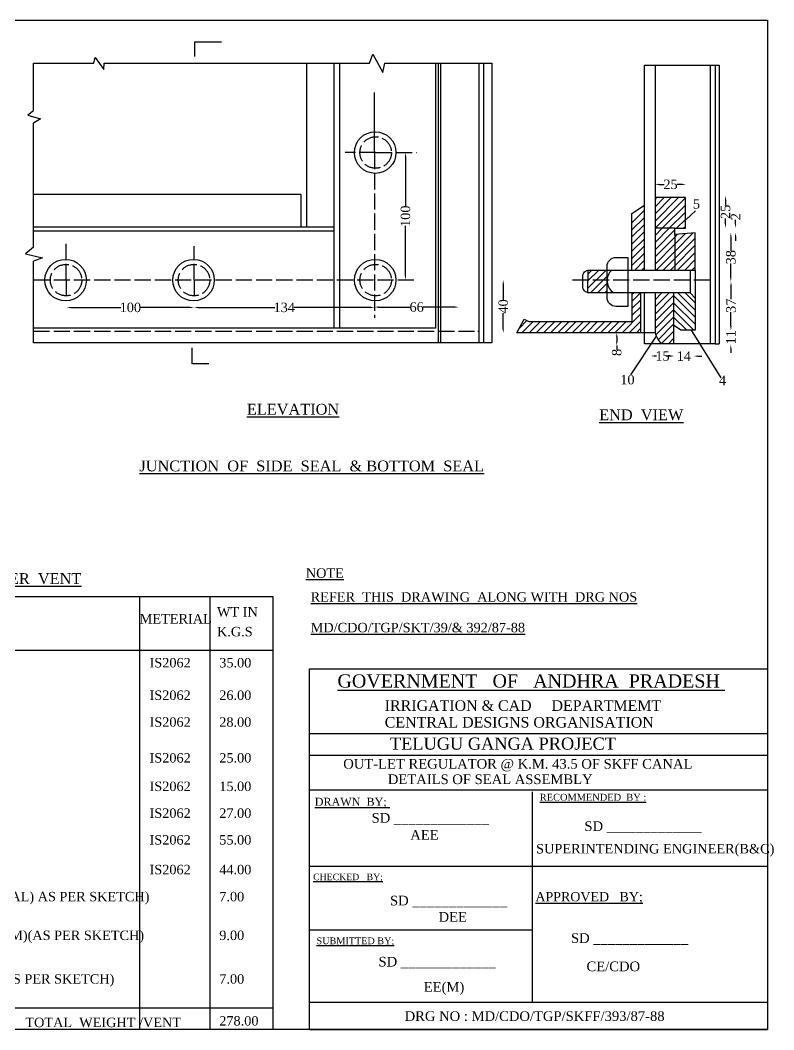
# Model space of a CAD drawing. Header units: millimetres. Extents: x 161 to 149785, y 2767 to 34009.
# Drawn here: x 701 to 1259, y 2767 to 3515 of the extents above; entities that cross this region are included whole.
import ezdxf

# ---------------------------------------------------------------- set-up
doc = ezdxf.new("R2010")
doc.units = ezdxf.units.MM
doc.header["$MEASUREMENT"] = 0
doc.header["$PDMODE"] = 33
doc.header["$PDSIZE"] = 500
for name, pattern in [('ACAD_ISO02W100', [15, 12, -3]), ('ACAD_ISO03W100', [30, 12, -18]), ('ACAD_ISO06W100', [36, 24, -3, 0, -3, 0, -3, 0, -3])]:
    doc.linetypes.add(name, pattern=pattern)
doc.layers.get('0').update_dxf_attribs({"color": 8})
for name, color, linetype in [('DIM', 5, 'Continuous'), ('DOT LINE', 3, 'ACAD_ISO03W100'), ('DWG. LINE', 1, 'Continuous'), ('HATCH', 2, 'Continuous'), ('TEXT', 7, 'Continuous')]:
    doc.layers.add(name, color=color, linetype=linetype)
doc.layers.add('TITLE', color=7, linetype='Continuous', lineweight=30)
doc.styles.get("Standard").update_dxf_attribs({"font": 'TIMES.TTF', "height": 7})
doc.dimstyles.get("Standard").update_dxf_attribs({"dimtxt": 7, "dimasz": 3, "dimexe": 0.18, "dimexo": 0.0625, "dimgap": 0.09, "dimtad": 0, "dimdec": 0, "dimzin": 0, "dimdsep": 46, "dimtxsty": 'Standard', "dimcen": 0.09, "dimse1": 1, "dimse2": 1, "dimclrd": 5, "dimclre": 5, "dimclrt": 4, "dimadec": 0, "dimazin": 0, "dimtfac": 1, "dimtdec": 0, "dimtofl": 0, "dimtmove": 0, "dimatfit": 3, "dimfxl": 1, "dimtolj": 1, "dimtzin": 0, "dimarcsym": 0})

# ---------------------------------------------------------------- blocks, each defined once
blk = doc.blocks.new('*D26')
at = {"layer": 'Defpoints', "color": 0}
for p in [(735.03, 3302.68), (829.34, 3302.68), (829.34, 3302.58)]:
    blk.add_point(p, dxfattribs=at)
at = {"layer": 'DIM', "color": 5, "lineweight": -2}
for p, q in [((738.03, 3302.58), (775.13, 3302.58)), ((826.34, 3302.58), (789.24, 3302.58))]:
    blk.add_line(p, q, dxfattribs=at)
at = {"layer": 'DIM', "color": 5}
for points in [[(738.03, 3303.08), (738.03, 3302.08), (735.03, 3302.58)], [(826.34, 3303.08), (826.34, 3302.08), (829.34, 3302.58)]]:
    blk.add_solid(points, dxfattribs=at)
at = {"layer": 'DIM', "color": 4, "insert": (782.18, 3302.58), "char_height": 7, "attachment_point": 5}
blk.add_mtext('\\A1;100', dxfattribs=at)
blk = doc.blocks.new('*D27')
at = {"layer": 'Defpoints', "color": 0}
for p in [(829.34, 3302.58), (963.16, 3302.62), (963.16, 3302.62)]:
    blk.add_point(p, dxfattribs=at)
at = {"layer": 'DIM', "color": 5, "lineweight": -2}
for p, q in [((832.34, 3302.58), (889.2, 3302.6)), ((960.16, 3302.62), (903.31, 3302.6))]:
    blk.add_line(p, q, dxfattribs=at)
at = {"layer": 'DIM', "color": 5}
for points in [[(832.34, 3303.08), (832.34, 3302.08), (829.34, 3302.58)], [(960.16, 3303.12), (960.16, 3302.12), (963.16, 3302.62)]]:
    blk.add_solid(points, dxfattribs=at)
at = {"layer": 'DIM', "color": 4, "insert": (896.25, 3302.6), "char_height": 7, "attachment_point": 5, "rotation": 0.01821}
blk.add_mtext('\\A1;134', dxfattribs=at)
blk = doc.blocks.new('*D28')
at = {"layer": 'Defpoints', "color": 0}
for p in [(963.16, 3302.62), (1025.57, 3302.85), (1025.57, 3302.62)]:
    blk.add_point(p, dxfattribs=at)
at = {"layer": 'DIM', "color": 5, "lineweight": -2}
for p, q in [((966.16, 3302.85), (989.53, 3302.85)), ((1022.57, 3302.85), (999.2, 3302.85))]:
    blk.add_line(p, q, dxfattribs=at)
at = {"layer": 'DIM', "color": 5}
for points in [[(966.16, 3303.35), (966.16, 3302.35), (963.16, 3302.85)], [(1022.57, 3303.35), (1022.57, 3302.35), (1025.57, 3302.85)]]:
    blk.add_solid(points, dxfattribs=at)
at = {"layer": 'DIM', "color": 4, "insert": (994.37, 3302.85), "char_height": 7, "attachment_point": 5}
blk.add_mtext('\\A1;66', dxfattribs=at)
blk = doc.blocks.new('*D30')
at = {"layer": 'Defpoints', "color": 0}
for p in [(984.34, 3417.39), (984.31, 3322.99), (986.08, 3322.99)]:
    blk.add_point(p, dxfattribs=at)
at = {"layer": 'DIM', "color": 5, "lineweight": -2}
for p, q in [((986.1, 3414.39), (986.09, 3377.24)), ((986.08, 3325.99), (986.09, 3363.14))]:
    blk.add_line(p, q, dxfattribs=at)
at = {"layer": 'DIM', "color": 5}
for points in [[(985.6, 3414.39), (986.6, 3414.39), (986.1, 3417.39)], [(985.58, 3325.99), (986.58, 3325.99), (986.08, 3322.99)]]:
    blk.add_solid(points, dxfattribs=at)
at = {"layer": 'DIM', "color": 4, "insert": (986.09, 3370.19), "char_height": 7, "attachment_point": 5, "rotation": 89.98658}
blk.add_mtext('\\A1;100', dxfattribs=at)
blk = doc.blocks.new('*D31')
at = {"layer": 'Defpoints', "color": 0}
for p in [(1058.54, 3323), (1058.67, 3323), (1058.67, 3283.72)]:
    blk.add_point(p, dxfattribs=at)
at = {"layer": 'DIM', "color": 5, "lineweight": -2}
for p, q in [((1058.54, 3320), (1058.54, 3308.35)), ((1058.54, 3286.72), (1058.54, 3298.37))]:
    blk.add_line(p, q, dxfattribs=at)
at = {"layer": 'DIM', "color": 5}
for points in [[(1058.04, 3320), (1059.04, 3320), (1058.54, 3323)], [(1058.04, 3286.72), (1059.04, 3286.72), (1058.54, 3283.72)]]:
    blk.add_solid(points, dxfattribs=at)
at = {"layer": 'DIM', "color": 4, "insert": (1058.54, 3303.36), "char_height": 7, "attachment_point": 5, "rotation": 90}
blk.add_mtext('\\A1;40', dxfattribs=at)
blk = doc.blocks.new('*D33')
at = {"layer": 'Defpoints', "color": 0}
for p in [(1168.06, 3266.38), (1185.09, 3266.63), (1185.09, 3266.38)]:
    blk.add_point(p, dxfattribs=at)
at = {"layer": 'DIM', "color": 5, "lineweight": -2}
for p, q in [((1171.06, 3266.63), (1172.26, 3266.63)), ((1182.09, 3266.63), (1180.89, 3266.63))]:
    blk.add_line(p, q, dxfattribs=at)
at = {"layer": 'DIM', "color": 5}
for points in [[(1171.06, 3267.13), (1171.06, 3266.13), (1168.06, 3266.63)], [(1182.09, 3267.13), (1182.09, 3266.13), (1185.09, 3266.63)]]:
    blk.add_solid(points, dxfattribs=at)
at = {"layer": 'DIM', "color": 4, "insert": (1176.57, 3266.63), "char_height": 7, "attachment_point": 5}
blk.add_mtext('\\A1;15', dxfattribs=at)
blk = doc.blocks.new('*D34')
at = {"layer": 'Defpoints', "color": 0}
for p in [(1185.09, 3266.63), (1199.69, 3266.63), (1199.69, 3266.51)]:
    blk.add_point(p, dxfattribs=at)
at = {"layer": 'DIM', "color": 5, "lineweight": -2}
for p, q in [((1182.09, 3266.51), (1179.09, 3266.51)), ((1202.69, 3266.51), (1205.69, 3266.51))]:
    blk.add_line(p, q, dxfattribs=at)
at = {"layer": 'DIM', "color": 5}
for points in [[(1182.09, 3267.01), (1182.09, 3266.01), (1185.09, 3266.51)], [(1202.69, 3267.01), (1202.69, 3266.01), (1199.69, 3266.51)]]:
    blk.add_solid(points, dxfattribs=at)
at = {"layer": 'DIM', "color": 4, "insert": (1192.39, 3266.51), "char_height": 7, "attachment_point": 5}
blk.add_mtext('\\A1;14', dxfattribs=at)
blk = doc.blocks.new('*D35')
at = {"layer": 'Defpoints', "color": 0}
for p in [(1227.13, 3285.95), (1227.24, 3285.95), (1227.13, 3275.04)]:
    blk.add_point(p, dxfattribs=at)
at = {"layer": 'DIM', "color": 5, "lineweight": -2}
for p, q in [((1227.24, 3288.95), (1227.24, 3291.95)), ((1227.24, 3272.04), (1227.24, 3269.04))]:
    blk.add_line(p, q, dxfattribs=at)
at = {"layer": 'DIM', "color": 5}
for points in [[(1226.74, 3288.95), (1227.74, 3288.95), (1227.24, 3285.95)], [(1226.74, 3272.04), (1227.74, 3272.04), (1227.24, 3275.04)]]:
    blk.add_solid(points, dxfattribs=at)
at = {"layer": 'DIM', "color": 4, "insert": (1227.24, 3280.5), "char_height": 7, "attachment_point": 5, "rotation": 90}
blk.add_mtext('\\A1;11', dxfattribs=at)
blk = doc.blocks.new('*D36')
at = {"layer": 'Defpoints', "color": 0}
for p in [(1227.24, 3321.75), (1227.36, 3321.75), (1227.24, 3285.95)]:
    blk.add_point(p, dxfattribs=at)
at = {"layer": 'DIM', "color": 5, "lineweight": -2}
for p, q in [((1227.36, 3318.75), (1227.36, 3308.67)), ((1227.36, 3288.95), (1227.36, 3299.03))]:
    blk.add_line(p, q, dxfattribs=at)
at = {"layer": 'DIM', "color": 5}
for points in [[(1226.86, 3318.75), (1227.86, 3318.75), (1227.36, 3321.75)], [(1226.86, 3288.95), (1227.86, 3288.95), (1227.36, 3285.95)]]:
    blk.add_solid(points, dxfattribs=at)
at = {"layer": 'DIM', "color": 4, "insert": (1227.36, 3303.85), "char_height": 7, "attachment_point": 5, "rotation": 90}
blk.add_mtext('\\A1;37', dxfattribs=at)
blk = doc.blocks.new('*D37')
at = {"layer": 'Defpoints', "color": 0}
for p in [(1227.25, 3357.9), (1227.36, 3357.9), (1227.36, 3321.75)]:
    blk.add_point(p, dxfattribs=at)
at = {"layer": 'DIM', "color": 5, "lineweight": -2}
for p, q in [((1227.25, 3354.9), (1227.25, 3344.57)), ((1227.25, 3324.75), (1227.25, 3335.07))]:
    blk.add_line(p, q, dxfattribs=at)
at = {"layer": 'DIM', "color": 5}
for points in [[(1226.75, 3354.9), (1227.75, 3354.9), (1227.25, 3357.9)], [(1226.75, 3324.75), (1227.75, 3324.75), (1227.25, 3321.75)]]:
    blk.add_solid(points, dxfattribs=at)
at = {"layer": 'DIM', "color": 4, "insert": (1227.25, 3339.82), "char_height": 7, "attachment_point": 5, "rotation": 90}
blk.add_mtext('\\A1;38', dxfattribs=at)
blk = doc.blocks.new('*D38')
at = {"layer": 'Defpoints', "color": 0}
for p in [(1230.52, 3361.53), (1230.74, 3361.53), (1230.52, 3357.9)]:
    blk.add_point(p, dxfattribs=at)
at = {"layer": 'DIM', "color": 5, "lineweight": -2}
for p, q in [((1230.74, 3364.53), (1230.74, 3367.53)), ((1230.74, 3354.9), (1230.74, 3351.9))]:
    blk.add_line(p, q, dxfattribs=at)
at = {"layer": 'DIM', "color": 5}
for points in [[(1230.24, 3364.53), (1231.24, 3364.53), (1230.74, 3361.53)], [(1230.24, 3354.9), (1231.24, 3354.9), (1230.74, 3357.9)]]:
    blk.add_solid(points, dxfattribs=at)
at = {"layer": 'DIM', "color": 4, "insert": (1230.74, 3369.88), "char_height": 7, "attachment_point": 5, "rotation": 90}
blk.add_mtext('\\A1;2', dxfattribs=at)
blk = doc.blocks.new('*D39')
at = {"layer": 'Defpoints', "color": 0}
for p in [(1223.32, 3385.3), (1227.48, 3385.3), (1227.48, 3361.53)]:
    blk.add_point(p, dxfattribs=at)
at = {"layer": 'DIM', "color": 5, "lineweight": -2}
for p, q in [((1223.32, 3382.3), (1223.32, 3378.22)), ((1223.32, 3364.53), (1223.32, 3368.61))]:
    blk.add_line(p, q, dxfattribs=at)
at = {"layer": 'DIM', "color": 5}
for points in [[(1222.82, 3382.3), (1223.82, 3382.3), (1223.32, 3385.3)], [(1222.82, 3364.53), (1223.82, 3364.53), (1223.32, 3361.53)]]:
    blk.add_solid(points, dxfattribs=at)
at = {"layer": 'DIM', "color": 4, "insert": (1223.32, 3373.42), "char_height": 7, "attachment_point": 5, "rotation": 90}
blk.add_mtext('\\A1;25', dxfattribs=at)
blk = doc.blocks.new('*D40')
at = {"layer": 'Defpoints', "color": 0}
for p in [(1171.04, 3394.15), (1194.06, 3394.15), (1194.06, 3393.79)]:
    blk.add_point(p, dxfattribs=at)
at = {"layer": 'DIM', "color": 5, "lineweight": -2}
for p, q in [((1174.04, 3393.79), (1177.75, 3393.79)), ((1191.06, 3393.79), (1187.36, 3393.79))]:
    blk.add_line(p, q, dxfattribs=at)
at = {"layer": 'DIM', "color": 5}
for points in [[(1174.04, 3394.29), (1174.04, 3393.29), (1171.04, 3393.79)], [(1191.06, 3394.29), (1191.06, 3393.29), (1194.06, 3393.79)]]:
    blk.add_solid(points, dxfattribs=at)
at = {"layer": 'DIM', "color": 4, "insert": (1182.55, 3393.79), "char_height": 7, "attachment_point": 5}
blk.add_mtext('\\A1;25', dxfattribs=at)
blk = doc.blocks.new('*D41')
at = {"layer": 'Defpoints', "color": 0}
for p in [(1143, 3283.89), (1142.67, 3274.3), (1143, 3274.3)]:
    blk.add_point(p, dxfattribs=at)
at = {"layer": 'DIM', "color": 5, "lineweight": -2}
for p, q in [((1142.67, 3280.89), (1142.67, 3277.3)), ((1142.67, 3274.3), (1142.67, 3271.3))]:
    blk.add_line(p, q, dxfattribs=at)
at = {"layer": 'DIM', "color": 5}
for points in [[(1142.17, 3280.89), (1143.17, 3280.89), (1142.67, 3283.89)], [(1142.17, 3277.3), (1143.17, 3277.3), (1142.67, 3274.3)]]:
    blk.add_solid(points, dxfattribs=at)
at = {"layer": 'DIM', "color": 4, "insert": (1142.67, 3269.23), "char_height": 7, "attachment_point": 5, "rotation": 90}
blk.add_mtext('\\A1;8', dxfattribs=at)

msp = doc.modelspace()

# ---------------------------------------------------------------- hatches: boundary and pattern name
at = {"layer": 'HATCH'}
h = msp.add_hatch(dxfattribs=at)
h.set_pattern_fill('ANSI31', color=256, scale=30, style=0)
h.paths.add_polyline_path([(1193.53, 3383.98), (1171.04, 3383.98), (1171.04, 3361.23), (1171.68, 3361.23), (1185.64, 3361.23), (1193.53, 3361.23)])
h = msp.add_hatch(dxfattribs=at)
h.set_pattern_fill('ANSI31', color=256, scale=30, style=0)
h.paths.add_polyline_path([(1185.64, 3356.66), (1185.64, 3361.23), (1171.68, 3361.23), (1171.04, 3361.23), (1171.04, 3330.33), (1185.64, 3330.33)])
h = msp.add_hatch(dxfattribs=at)
h.set_pattern_fill('ANSI31', color=256, scale=30, style=0)
h.paths.add_polyline_path([(1200.81, 3358.01), (1185.64, 3356.66), (1185.64, 3330.33), (1200.81, 3330.33)])
h = msp.add_hatch(dxfattribs=at)
h.set_pattern_fill('ANSI31', color=256, scale=30, style=0)
h.paths.add_polyline_path([(1135.52, 3323.31), (1135.52, 3330.33), (1122.24, 3330.33, 0.055964), (1121.18, 3330.21), (1121.05, 3313.58, 0.063037), (1122.24, 3313.43), (1135.52, 3313.43), (1135.52, 3321.53, -0.042773)])
h = msp.add_hatch(dxfattribs=at)
h.set_pattern_fill('ANSI31', color=256, scale=30, style=0)
h.paths.add_polyline_path([(1160.27, 3313.43), (1154.22, 3313.43), (1154.22, 3292.28), (1077.49, 3292.28), (1074.09, 3293.9), (1068.52, 3283.89), (1160.27, 3283.89)])
h = msp.add_hatch(dxfattribs=at)
h.set_pattern_fill('ANSI31', color=256, scale=30, style=0)
h.paths.add_polyline_path([(1184.78, 3313.43), (1171.04, 3313.43), (1171.04, 3283.89, 0.122729), (1175.6, 3275.73), (1184.78, 3275.73)])

# ---------------------------------------------------------------- linework, layer by layer
msp.add_lwpolyline([(963.16, 3417.12), (963.16, 3461.91)])
at = {"layer": 'DOT LINE', "linetype": 'ACAD_ISO02W100'}
for points in [[(963.16, 3417.12), (963.16, 3461.91)], [(964, 3417.39), (941.32, 3417.39)], [(963.16, 3417.12), (963.16, 3294.86)], [(964, 3417.39), (994.34, 3417.39)], [(734.53, 3322.86), (734.53, 3350.07)], [(829.35, 3322.86), (829.35, 3347.97)], [(710.33, 3322.99), (993.85, 3322.99)], [(734.53, 3322.99), (734.53, 3311.19)], [(829.35, 3322.86), (829.35, 3311.19)], [(1109.94, 3323.1), (1211.97, 3323.1)], [(710.33, 3284.95), (1039.8, 3284.95), (1040.55, 3284.95)]]:
    msp.add_lwpolyline(points, dxfattribs=at)
for centre in [(964, 3417.39), (734.53, 3322.86), (829.35, 3322.86), (964, 3322.86)]:
    msp.add_circle(centre, 11.67, dxfattribs=at)
at = {"layer": 'DWG. LINE'}
for points in [[(755.06, 3483.68), (756.03, 3487.89), (762.41, 3478.91), (762.84, 3483.68)], [(959.38, 3483.68), (961.79, 3490.24), (969.34, 3476.63), (970.68, 3483.68)], [(710.33, 3448.32), (710.33, 3483.68), (755.06, 3483.68)], [(970.68, 3483.68), (1050.2, 3483.68), (1050.2, 3276.44), (710.33, 3276.44), (710.33, 3337.01)], [(1008.35, 3483.68), (1008.35, 3287.23), (710.33, 3287.23)], [(762.84, 3483.68), (959.38, 3483.68)], [(912.73, 3483.68), (912.73, 3362.25)], [(933.09, 3483.68), (933.09, 3287.23)], [(937.09, 3483.68), (937.09, 3287.23)], [(1010.44, 3483.68), (1010.44, 3276.44)], [(1012.07, 3483.68), (1012.07, 3276.44)], [(1040.55, 3483.68), (1040.55, 3276.44)], [(1043.99, 3483.68), (1043.99, 3276.44)], [(1163.2, 3330.33), (1163.2, 3482.22), (1215.57, 3482.22), (1215.57, 3275.73), (1163.2, 3275.73), (1163.2, 3313.43)], [(1171.04, 3482.22), (1171.04, 3330.33)], [(1211.97, 3482.22), (1211.97, 3275.73)], [(1215.57, 3482.22), (1218.55, 3482.22), (1218.55, 3275.73)], [(710.33, 3448.32), (706.2, 3445.1), (715.63, 3442.26), (710.33, 3439.12)], [(710.33, 3347.15), (710.33, 3439.12)], [(710.33, 3386.47), (908.5, 3386.47), (908.5, 3362.25)], [(1185.64, 3361.23), (1193.53, 3361.23), (1193.53, 3383.98), (1171.04, 3383.98)], [(1153.94, 3330.33), (1153.94, 3372.27), (1163.2, 3378.41)], [(710.33, 3362.25), (933.09, 3362.25)], [(710.33, 3359.32), (933.09, 3359.32)], [(1185.64, 3356.66), (1185.64, 3330.33)], [(710.33, 3347.15), (704.47, 3342.42), (716.95, 3339.39), (710.33, 3337.01)], [(1121.18, 3330.21), (1121.05, 3313.58)], [(1200.81, 3330.33), (1200.81, 3285.66), (1190.17, 3285.66)], [(1197.21, 3330.33), (1197.21, 3313.43)], [(1171.04, 3313.43), (1171.04, 3283.89), (1068.52, 3283.89), (1074.09, 3293.9), (1077.49, 3292.28), (1154.22, 3292.28), (1154.22, 3313.43)], [(1160.27, 3313.43), (1160.27, 3283.89)], [(1184.78, 3313.43), (1184.78, 3275.73)], [(1190.17, 3285.66), (1184.78, 3289.46)], [(1215.57, 3275.73), (1218.55, 3275.73)], [(520.21, 2767.42), (520.21, 3088.29), (887.8, 3088.29), (887.8, 2767.42)], [(788.96, 3088.29), (788.96, 2767.25)], [(840.99, 3088.29), (840.99, 2767.42)], [(520.21, 3048.53), (887.8, 3048.53)], [(520.21, 2783.46), (887.8, 2783.46)]]:
    msp.add_lwpolyline(points, dxfattribs=at)
for points in [[(1197.1, 3313.43), (1122.24, 3313.43, -0.414214), (1117.46, 3318.21), (1117.46, 3325.55, -0.414214), (1122.24, 3330.33), (1200.81, 3330.33), (1200.81, 3358.01), (1185.64, 3356.66), (1185.64, 3361.23), (1171.68, 3361.23), (1171.04, 3361.23)], [(1142.09, 3303.4, -0.414214), (1135.52, 3309.97), (1135.52, 3333.09, -0.414214), (1142.09, 3339.66), (1150.79, 3339.66), (1150.79, 3303.4), (1142.09, 3303.4)]]:
    msp.add_lwpolyline(points, format="xyb", dxfattribs=at)
for centre in [(963.65, 3417.37), (734.19, 3322.83), (829, 3322.83), (963.65, 3322.83)]:
    msp.add_circle(centre, 15.41, dxfattribs=at)
for centre, radius, start, end in [((1145.91, 3322.42), 10.43, 130.73196, 239.49046), ((1189.69, 3288.96), 19.32, 195.19196, 223.17936)]:
    msp.add_arc(centre, radius, start, end, dxfattribs=at)
at = {"layer": 'HATCH'}
for p, q in [((1153.94, 3365.42), (1163.2, 3374.68)), ((1153.94, 3360.12), (1163.2, 3369.37)), ((1153.94, 3354.81), (1163.2, 3364.07)), ((1153.94, 3349.51), (1163.2, 3358.77)), ((1153.94, 3344.21), (1163.2, 3353.46)), ((1153.94, 3338.9), (1163.2, 3348.16)), ((1153.94, 3333.6), (1163.2, 3342.86)), ((1155.97, 3330.33), (1163.2, 3337.56)), ((1161.28, 3330.33), (1163.2, 3332.25)), ((1200.81, 3295.38), (1184.78, 3311.41)), ((1200.81, 3300.68), (1188.07, 3313.43)), ((1200.81, 3305.99), (1193.37, 3313.43)), ((1200.81, 3290.08), (1184.78, 3306.1)), ((1199.93, 3285.66), (1184.78, 3300.8)), ((1194.62, 3285.66), (1184.78, 3295.5))]:
    msp.add_line(p, q, dxfattribs=at)
msp.add_lwpolyline([(1197.21, 3313.43), (1200.81, 3309.41)], dxfattribs=at)
at = {"layer": 'TITLE', "lineweight": 30}
for p, q in [((914.93, 2767.42), (914.93, 3034.82)), ((914.93, 2986.91), (1254.35, 2986.91)), ((914.93, 2970.75), (1254.35, 2970.75)), ((914.93, 2945.21), (1254.35, 2945.21)), ((914.93, 2787.71), (1254.35, 2787.71)), ((914.93, 2767.42), (1254.35, 2767.42))]:
    msp.add_line(p, q, dxfattribs=at)
at = {"layer": 'TITLE'}
for p, q in [((1254.35, 3034.82), (1254.35, 2767.42)), ((914.93, 2888.55), (1254.35, 2888.55)), ((914.93, 2841.23), (1080.01, 2841.23))]:
    msp.add_line(p, q, dxfattribs=at)
msp.add_lwpolyline([(161.48, 3515.48), (1254.35, 3515.48), (1254.35, 2767.42), (161.48, 2767.42)], close=True, dxfattribs=at)
at = {"layer": 'TITLE', "lineweight": 30}
for points in [[(914.93, 3034.82), (1254.35, 3034.82)], [(1080.01, 2943.53), (1080.01, 2787.71)]]:
    msp.add_lwpolyline(points, dxfattribs=at)

# ---------------------------------------------------------------- texts
at = {"layer": 'TEXT', "linetype": 'ACAD_ISO06W100'}
for s, p in [('5', (1199.13, 3375.83)), ('10', (1145.33, 3245.63)), ('4', (1218.45, 3244.99)), ('METERIAL', (789.09, 3068.36)), ('WT IN', (846.39, 3073.48)), ('K.G.S', (846.39, 3058.86)), ('IS2062', (796.39, 3035.81)), ('35.00', (848.07, 3035.81)), ('IS2062', (796.39, 3011.71)), ('26.00', (848.07, 3011.71)), ('IS2062', (796.39, 2991.84)), ('28.00', (848.07, 2991.84)), ('IS2062', (796.39, 2965.31)), ('25.00', (848.07, 2965.31)), ('IS2062', (796.39, 2944.19)), ('15.00', (848.07, 2944.19)), ('IS2062', (796.39, 2924.32)), ('27.00', (848.07, 2924.32)), ('IS2062', (796.39, 2904.55)), ('55.00', (848.07, 2904.55)), ('IS2062', (796.39, 2882.51)), ('44.00', (848.07, 2882.51)), ('RUBBER SEAL(SIDE SEAL) AS PER SKETCH)', (579.86, 2862.47)), ('7.00', (848.07, 2862.47)), ('RUBBER SEAL (BOTTOM)(AS PER SKETCH)', (580.3, 2833.77)), ('9.00', (848.07, 2833.77)), ('RUBBER  SEAL (TOP) AS PER SKETCH)', (581.13, 2801.46)), ('7.00', (848.07, 2801.46)), ('TOTAL  WEIGHT /VENT ', (704.33, 2769.24)), ('278.00', (848.07, 2770.41))]:
    msp.add_text(s, height=7, dxfattribs=at).set_placement(p)
at = {"layer": 'TITLE', "linetype": 'ACAD_ISO06W100'}
for s, height, p in [('%%UELEVATION', 8, (868.51, 3223.16)), ('%%UEND  VIEW', 8, (1129.63, 3219.02)), ('%%UJUNCTION  OF  SIDE  SEAL  & BOTTOM  SEAL', 8, (788.89, 3181.12)), ('%%UDETAILS  PER  VENT', 8, (629.07, 3097.67)), ('%%UNOTE', 7, (912.23, 3102.25)), ('%%UREFER  THIS  DRAWING  ALONG WITH  DRG NOS', 7, (915.83, 3084.57)), ('%%UMD/CDO/TGP/SKT/39/& 392/87-88', 7, (915.83, 3061.85))]:
    msp.add_text(s, height=height, dxfattribs=at).set_placement(p)
at = {"layer": 'TITLE', "lineweight": 30}
for s, height, p in [('%%UGOVERNMENT   OF   ANDHRA  PRADESH ', 9.8199, (935.65, 3020.88)), ('DETAILS OF SEAL ASSEMBLY', 7.1636, (973.02, 2949.35)), ('SD _____________', 7.1636, (960.99, 2920.69)), ('SD _____________', 7.1636, (1118.71, 2914.57)), ('AEE', 7.164, (989.65, 2908.14)), ('SUPERINTENDING ENGINEER(B&C)', 7.0312, (1082.87, 2897.95)), ('SD _____________', 7.1636, (974.62, 2859.44)), ('DEE', 7.164, (1010.61, 2847.34)), ('SD _____________', 7.1636, (1108.76, 2831.63)), ('SD _____________', 7.1636, (966.1, 2814.15)), ('CE/CDO', 7.164, (1120.29, 2810.68)), ('EE(M)', 7.164, (999.64, 2795.41)), ('DRG NO : MD/CDO/TGP/SKFF/393/87-88', 7.1636, (985.47, 2773.81))]:
    msp.add_text(s, height=height, dxfattribs=at).set_placement(p)
at = {"layer": 'TITLE'}
for s, height, p in [('IRRIGATION & CAD     DEPARTMEMT ', 7.8168, (970.7, 3003.63)), ('CENTRAL DESIGNS ORGANISATION', 7.8168, (970.7, 2991.26)), ('TELUGU GANGA PROJECT', 8.9921, (974.58, 2974.85)), (' OUT-LET REGULATOR @ K.M. 43.5 OF SKFF CANAL', 7.1636, (937.26, 2960.78)), ('%%URECOMMENDED  BY :', 5.0955, (1085.64, 2937.06)), ('%%UDRAWN  BY; ', 5.9376, (918.83, 2933.28)), ('%%UCHECKED   BY;', 4.7958, (917.63, 2878.14)), ('%%UAPPROVED   BY;', 6.8511, (1082.38, 2862.48)), ('%%USUBMITTED BY;', 4.9941, (920.14, 2830.67))]:
    msp.add_text(s, height=height, dxfattribs=at).set_placement(p)

# ---------------------------------------------------------------- dimensions: what is measured, and where the dimension line sits
at = {"layer": 'DIM'}
for p1, p2, distance, text, picture, middle in [((984.34, 3417.39), (984.31, 3322.99), 1.76, '100', '*D30', (986.09, 3370.19)), ((1171.04, 3394.15), (1194.06, 3394.15), -0.36, '25', '*D40', (1182.55, 3393.79)), ((1227.48, 3361.53), (1227.48, 3385.3), 4.16, '25', '*D39', (1223.32, 3373.42)), ((1230.52, 3357.9), (1230.52, 3361.53), -0.23, '2', '*D38', (1230.74, 3369.88)), ((1227.36, 3321.75), (1227.36, 3357.9), 0.11, '38', '*D37', (1227.25, 3339.82)), ((1058.67, 3283.72), (1058.67, 3323), 0.13, '40', '*D31', (1058.54, 3303.36)), ((1227.24, 3285.95), (1227.24, 3321.75), -0.12, '37', '*D36', (1227.36, 3303.85)), ((963.16, 3302.62), (1025.57, 3302.62), 0.23, '66', '*D28', (994.37, 3302.85)), ((735.03, 3302.68), (829.34, 3302.68), -0.1, '100', '*D26', (782.18, 3302.58)), ((1143, 3283.89), (1143, 3274.3), -0.33, '8', '*D41', (1142.67, 3269.23)), ((1168.06, 3266.38), (1185.09, 3266.38), 0.25, '15', '*D33', (1176.57, 3266.63)), ((1185.09, 3266.63), (1199.69, 3266.63), -0.13, '14', '*D34', (1192.39, 3266.51))]:
    dim = msp.add_aligned_dim(p1=p1, p2=p2, distance=distance, text=text, dimstyle='Standard', dxfattribs=at)
    dim.commit()
    dim.dimension.update_dxf_attribs({"geometry": picture, "text_midpoint": middle})
for p1, p2, distance, picture, middle in [((829.34, 3302.58), (963.16, 3302.62), 0, '*D27', (896.25, 3302.6)), ((1227.13, 3275.04), (1227.13, 3285.95), -0.11, '*D35', (1227.24, 3280.5))]:
    dim = msp.add_aligned_dim(p1=p1, p2=p2, distance=distance, dimstyle='Standard', dxfattribs=at)
    dim.commit()
    dim.dimension.update_dxf_attribs({"geometry": picture, "text_midpoint": middle})

# ---------------------------------------------------------------- leaders
for points in [[(849.75, 3499.3), (829.59, 3499.3), (829.59, 3488.49)], [(1193.53, 3367.39), (1200.94, 3374.3)], [(1197.83, 3285.66), (1219.74, 3250.4)], [(1171.92, 3281.36), (1152.93, 3252.66)]]:
    msp.add_leader(points, dimstyle='Standard', override={"dimgap": 0.09, "dimtad": 0}, dxfattribs=at)
at = {"layer": 'DIM', "linetype": 'ACAD_ISO02W100'}
msp.add_leader([(840.31, 3260.75), (828.05, 3260.75), (828.05, 3273.77)], dimstyle='Standard', override={"dimgap": 0.09, "dimtad": 0}, dxfattribs=at)

doc.saveas('drawing.dxf')
